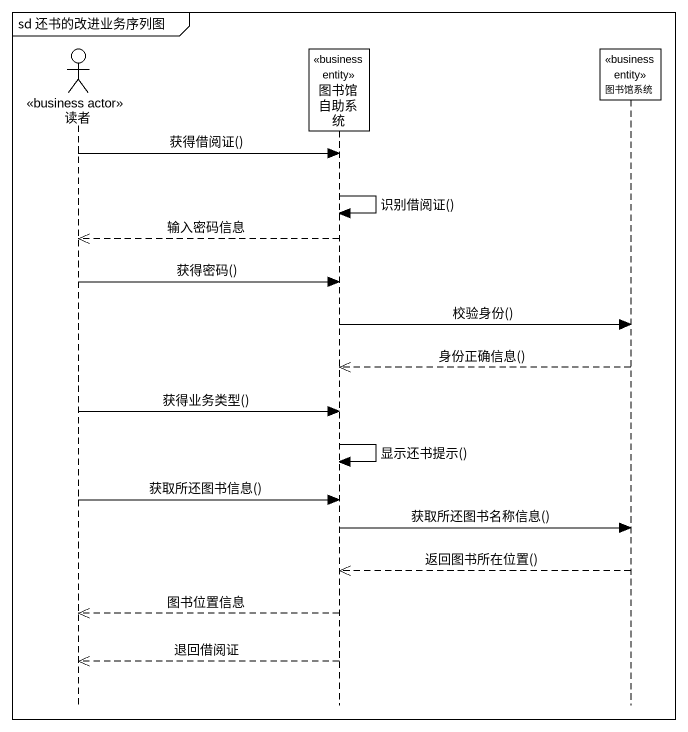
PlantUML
@startuml
mainframe sd 还书的改进业务序列图
hide footbox
actor 读者 <<business actor>>
participant 图书馆自助系统 <<business entity>>
participant 图书馆系统 <<business entity>>

读者 -> 图书馆自助系统 : 获得借阅证()
图书馆自助系统 -> 图书馆自助系统 : 识别借阅证()
图书馆自助系统 -->> 读者 : 输入密码信息
读者 -> 图书馆自助系统 : 获得密码()
图书馆自助系统 -> 图书馆系统 : 校验身份()
图书馆系统 -->> 图书馆自助系统 : 身份正确信息()
读者 -> 图书馆自助系统 : 获得业务类型()
图书馆自助系统 -> 图书馆自助系统 : 显示还书提示()
读者 -> 图书馆自助系统 : 获取所还图书信息()
图书馆自助系统 -> 图书馆系统 : 获取所还图书名称信息()
图书馆系统 -->> 图书馆自助系统 : 返回图书所在位置()
图书馆自助系统 -->> 读者 : 图书位置信息
图书馆自助系统 -->> 读者 : 退回借阅证
@enduml
